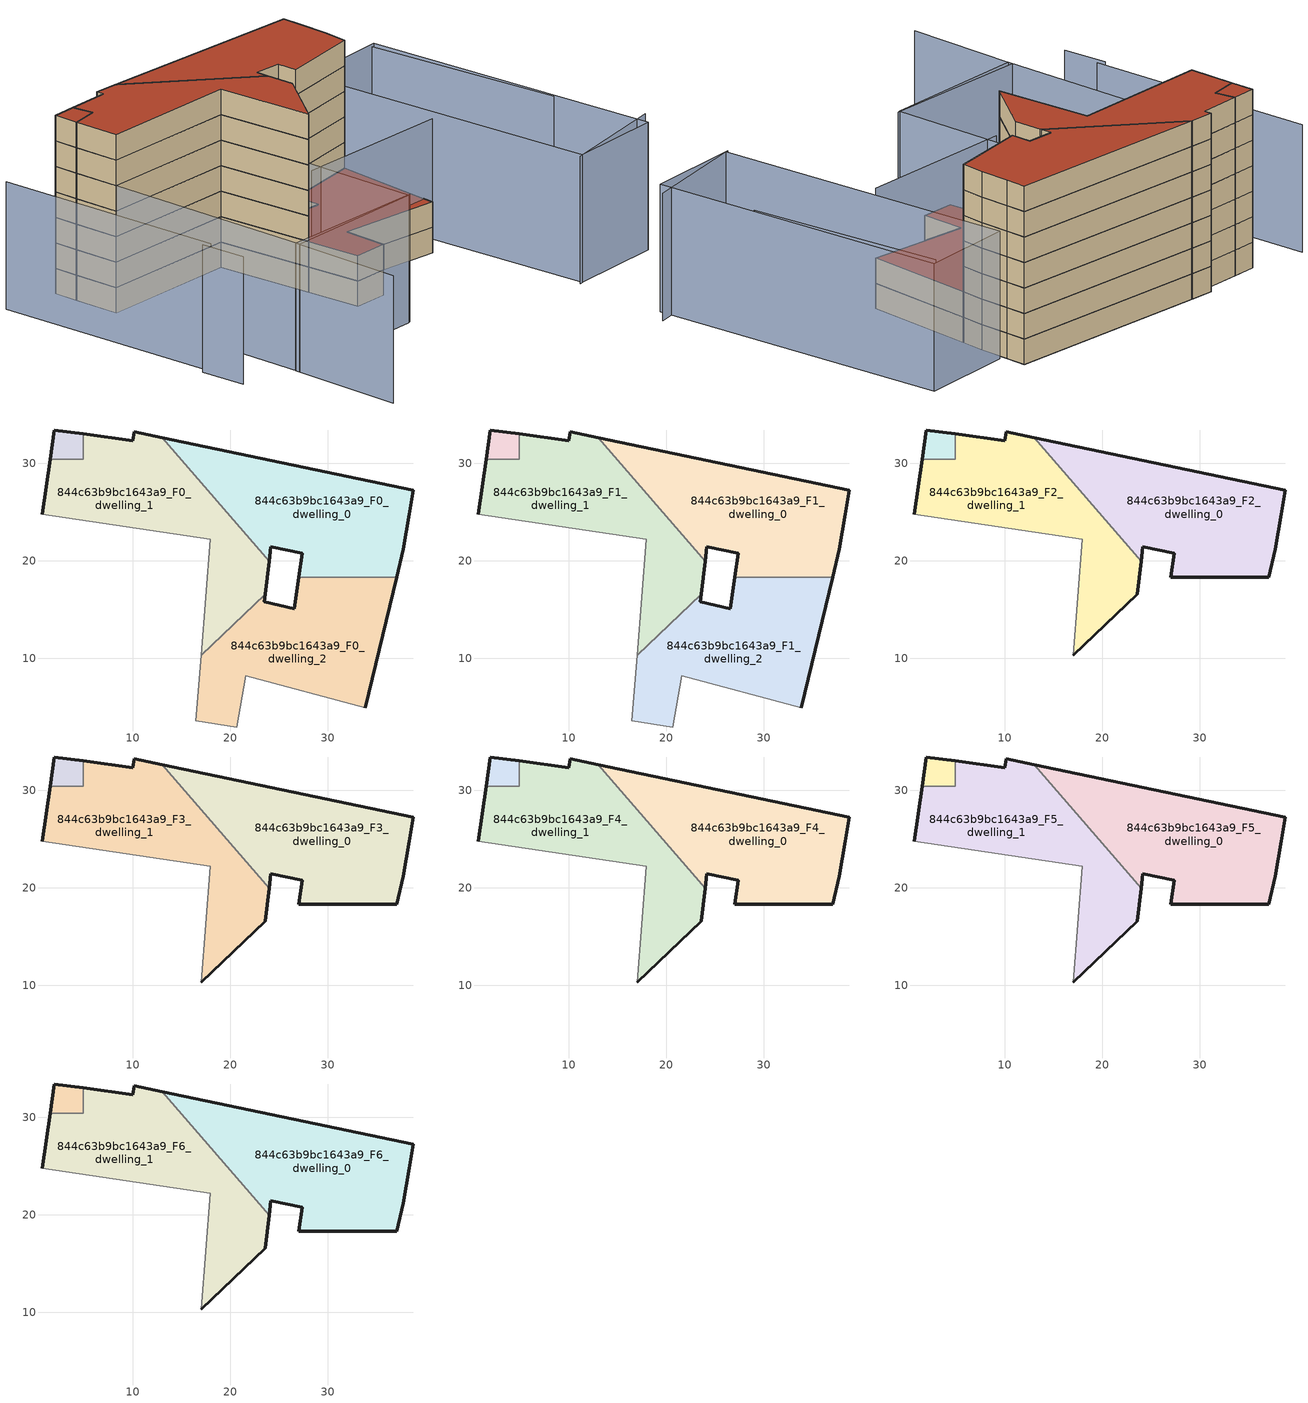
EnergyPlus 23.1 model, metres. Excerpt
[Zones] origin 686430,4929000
844c63b9bc1643a9_F0_dwelling_0
 floor ground (EU_floor_Construction): 37.08,18.28 37.78,21.19 38.37,24.75 38.78,27.23 13.05,32.63 24,19.94 24.18,21.44 27.42,20.76 27.06,18.28 z0
 wall outside (EU_wall_Construction): 27.06,18.28 27.42,20.76 24.18,21.44 24,19.94 / 13.05,32.63 38.78,27.23 38.37,24.75 37.78,21.19 37.08,18.28 z0:3
 wall to 844c63b9bc1643a9_F0_dwelling_2 (EU_wall_Construction): 37.08,18.28 27.05,18.28 z0:3
 wall to 844c63b9bc1643a9_F0_dwelling_1 (EU_wall_Construction): 24,19.94 13.05,32.63 z0:3
844c63b9bc1643a9_F0_dwelling_1
 floor ground (EU_floor_Construction): 23.59,16.53 24,19.94 13.05,32.63 10.14,33.24 10.01,32.3 4.91,33 4.91,30.43 1.52,30.43 0.74,24.75 17.97,22.19 17.01,10.27 z0
 wall outside (EU_wall_Construction): 4.91,33 10.01,32.3 10.14,33.24 13.05,32.63 / 24,19.94 23.59,16.53 / 0.74,24.75 1.52,30.43 z0:3
 wall adiabatic (EU_wall_Construction): 17.01,10.27 17.97,22.19 0.74,24.75 z0:3
 wall to 844c63b9bc1643a9_F0_circulation (EU_wall_Construction): 1.52,30.43 4.91,30.43 4.91,33 z0:3
 wall to 844c63b9bc1643a9_F0_dwelling_2 (EU_wall_Construction): 23.59,16.53 17.01,10.27 z0:3
844c63b9bc1643a9_F0_dwelling_2
 floor ground (EU_floor_Construction): 33.86,4.93 37.08,18.28 27.06,18.28 26.59,15.08 23.51,15.8 23.59,16.53 17.01,10.27 16.48,3.57 20.68,2.93 21.63,8.17 z0
 wall outside (EU_wall_Construction): 23.59,16.53 23.51,15.8 26.59,15.08 27.06,18.28 / 37.08,18.28 33.86,4.93 z0:3
 wall adiabatic (EU_wall_Construction): 33.86,4.93 21.63,8.17 20.68,2.93 16.48,3.57 17.01,10.27 z0:3
844c63b9bc1643a9_F0_circulation
 floor ground (EU_floor_Construction): 4.91,30.43 4.91,33 1.93,33.41 1.52,30.43 z0
 wall outside (EU_wall_Construction): 1.52,30.43 1.93,33.41 4.91,33 z0:3
844c63b9bc1643a9_F1_dwelling_0
 floor to 844c63b9bc1643a9_F0_dwelling_0 (EU_floor_Construction): 37.08,18.28 37.78,21.19 38.37,24.75 38.78,27.23 13.05,32.63 24,19.94 24.18,21.44 27.42,20.76 27.05,18.28 z3
 wall outside (EU_wall_Construction): 27.06,18.28 27.42,20.76 24.18,21.44 24,19.94 / 13.05,32.63 38.78,27.23 38.37,24.75 37.78,21.19 37.08,18.28 z3:6
 wall to 844c63b9bc1643a9_F1_dwelling_2 (EU_wall_Construction): 37.08,18.28 27.05,18.28 z3:6
 wall to 844c63b9bc1643a9_F1_dwelling_1 (EU_wall_Construction): 24,19.94 13.05,32.63 z3:6
844c63b9bc1643a9_F1_dwelling_1
 floor to 844c63b9bc1643a9_F0_dwelling_1 (EU_floor_Construction): 23.59,16.53 24,19.94 13.05,32.63 10.14,33.24 10.01,32.3 4.91,33 4.91,30.43 1.52,30.43 0.74,24.75 17.97,22.19 17.01,10.27 z3
 wall outside (EU_wall_Construction): 4.91,33 10.01,32.3 10.14,33.24 13.05,32.63 / 24,19.94 23.59,16.53 / 0.74,24.75 1.52,30.43 z3:6
 wall adiabatic (EU_wall_Construction): 17.01,10.27 17.97,22.19 0.74,24.75 z3:6
 wall to 844c63b9bc1643a9_F1_circulation (EU_wall_Construction): 1.52,30.43 4.91,30.43 4.91,33 z3:6
 wall to 844c63b9bc1643a9_F1_dwelling_2 (EU_wall_Construction): 23.59,16.53 17.01,10.27 z3:6
844c63b9bc1643a9_F1_dwelling_2
 floor to 844c63b9bc1643a9_F0_dwelling_2 (EU_floor_Construction): 33.86,4.93 37.08,18.28 27.05,18.28 26.59,15.08 23.51,15.8 23.59,16.53 17.01,10.27 16.48,3.57 20.68,2.93 21.63,8.17 z3
 wall outside (EU_wall_Construction): 23.59,16.53 23.51,15.8 26.59,15.08 27.06,18.28 / 37.08,18.28 33.86,4.93 z3:6
 wall adiabatic (EU_wall_Construction): 33.86,4.93 21.63,8.17 20.68,2.93 16.48,3.57 17.01,10.27 z3:6
 roof outside (EU_roof_Construction): 37.08,18.28 33.86,4.93 21.63,8.17 20.68,2.93 16.48,3.57 17.01,10.27 23.59,16.53 23.51,15.8 26.59,15.08 27.06,18.28 z6
844c63b9bc1643a9_F1_circulation
 floor to 844c63b9bc1643a9_F0_circulation (EU_floor_Construction): 4.91,30.43 4.91,33 1.93,33.41 1.52,30.43 z3
 wall outside (EU_wall_Construction): 1.52,30.43 1.93,33.41 4.91,33 z3:6
844c63b9bc1643a9_F2_dwelling_0
 floor to 844c63b9bc1643a9_F1_dwelling_0 (EU_floor_Construction): 37.08,18.28 37.78,21.19 38.37,24.75 38.78,27.23 13.05,32.63 24,19.94 24.18,21.44 27.42,20.76 27.05,18.28 z6
 wall outside (EU_wall_Construction): 13.05,32.63 38.78,27.23 38.37,24.75 37.78,21.19 37.08,18.28 27.06,18.28 27.42,20.76 24.18,21.44 24,19.94 z6:9
 wall to 844c63b9bc1643a9_F2_dwelling_1 (EU_wall_Construction): 24,19.94 13.05,32.63 z6:9
844c63b9bc1643a9_F2_dwelling_1
 floor to 844c63b9bc1643a9_F1_dwelling_1 (EU_floor_Construction): 23.59,16.53 24,19.94 13.05,32.63 10.14,33.24 10.01,32.3 4.91,33 4.91,30.43 1.52,30.43 0.74,24.75 17.97,22.19 17.01,10.27 z6
 wall outside (EU_wall_Construction): 4.91,33 10.01,32.3 10.14,33.24 13.05,32.63 / 24,19.94 23.59,16.53 17.01,10.27 / 0.74,24.75 1.52,30.43 z6:9
 wall adiabatic (EU_wall_Construction): 17.01,10.27 17.97,22.19 0.74,24.75 z6:9
 wall to 844c63b9bc1643a9_F2_circulation (EU_wall_Construction): 1.52,30.43 4.91,30.43 4.91,33 z6:9
844c63b9bc1643a9_F2_circulation
 floor to 844c63b9bc1643a9_F1_circulation (EU_floor_Construction): 4.91,30.43 4.91,33 1.93,33.41 1.52,30.43 z6
 wall outside (EU_wall_Construction): 1.52,30.43 1.93,33.41 4.91,33 z6:9
844c63b9bc1643a9_F3_dwelling_0
 floor to 844c63b9bc1643a9_F2_dwelling_0 (EU_floor_Construction): 37.08,18.28 37.78,21.19 38.37,24.75 38.78,27.23 13.05,32.63 24,19.94 24.18,21.44 27.42,20.76 27.05,18.28 z9
 wall outside (EU_wall_Construction): 13.05,32.63 38.78,27.23 38.37,24.75 37.78,21.19 37.08,18.28 27.06,18.28 27.42,20.76 24.18,21.44 24,19.94 z9:12
 wall to 844c63b9bc1643a9_F3_dwelling_1 (EU_wall_Construction): 24,19.94 13.05,32.63 z9:12
844c63b9bc1643a9_F3_dwelling_1
 floor to 844c63b9bc1643a9_F2_dwelling_1 (EU_floor_Construction): 23.59,16.53 24,19.94 13.05,32.63 10.14,33.24 10.01,32.3 4.91,33 4.91,30.43 1.52,30.43 0.74,24.75 17.97,22.19 17.01,10.27 z9
 wall outside (EU_wall_Construction): 4.91,33 10.01,32.3 10.14,33.24 13.05,32.63 / 24,19.94 23.59,16.53 17.01,10.27 / 0.74,24.75 1.52,30.43 z9:12
 wall adiabatic (EU_wall_Construction): 17.01,10.27 17.97,22.19 0.74,24.75 z9:12
 wall to 844c63b9bc1643a9_F3_circulation (EU_wall_Construction): 1.52,30.43 4.91,30.43 4.91,33 z9:12
844c63b9bc1643a9_F3_circulation
 floor to 844c63b9bc1643a9_F2_circulation (EU_floor_Construction): 4.91,30.43 4.91,33 1.93,33.41 1.52,30.43 z9
 wall outside (EU_wall_Construction): 1.52,30.43 1.93,33.41 4.91,33 z9:12
844c63b9bc1643a9_F4_dwelling_0
 floor to 844c63b9bc1643a9_F3_dwelling_0 (EU_floor_Construction): 37.08,18.28 37.78,21.19 38.37,24.75 38.78,27.23 13.05,32.63 24,19.94 24.18,21.44 27.42,20.76 27.05,18.28 z12
 wall outside (EU_wall_Construction): 13.05,32.63 38.78,27.23 38.37,24.75 37.78,21.19 37.08,18.28 27.06,18.28 27.42,20.76 24.18,21.44 24,19.94 z12:15
 wall to 844c63b9bc1643a9_F4_dwelling_1 (EU_wall_Construction): 24,19.94 13.05,32.63 z12:15
844c63b9bc1643a9_F4_dwelling_1
 floor to 844c63b9bc1643a9_F3_dwelling_1 (EU_floor_Construction): 23.59,16.53 24,19.94 13.05,32.63 10.14,33.24 10.01,32.3 4.91,33 4.91,30.43 1.52,30.43 0.74,24.75 17.97,22.19 17.01,10.27 z12
 wall outside (EU_wall_Construction): 4.91,33 10.01,32.3 10.14,33.24 13.05,32.63 / 24,19.94 23.59,16.53 17.01,10.27 / 0.74,24.75 1.52,30.43 z12:15
 wall adiabatic (EU_wall_Construction): 17.01,10.27 17.97,22.19 0.74,24.75 z12:15
 wall to 844c63b9bc1643a9_F4_circulation (EU_wall_Construction): 1.52,30.43 4.91,30.43 4.91,33 z12:15
844c63b9bc1643a9_F4_circulation
 floor to 844c63b9bc1643a9_F3_circulation (EU_floor_Construction): 4.91,30.43 4.91,33 1.93,33.41 1.52,30.43 z12
 wall outside (EU_wall_Construction): 1.52,30.43 1.93,33.41 4.91,33 z12:15
844c63b9bc1643a9_F5_dwelling_0
 floor to 844c63b9bc1643a9_F4_dwelling_0 (EU_floor_Construction): 37.08,18.28 37.78,21.19 38.37,24.75 38.78,27.23 13.05,32.63 24,19.94 24.18,21.44 27.42,20.76 27.05,18.28 z15
 wall outside (EU_wall_Construction): 13.05,32.63 38.78,27.23 38.37,24.75 37.78,21.19 37.08,18.28 27.06,18.28 27.42,20.76 24.18,21.44 24,19.94 z15:18
 wall to 844c63b9bc1643a9_F5_dwelling_1 (EU_wall_Construction): 24,19.94 13.05,32.63 z15:18
844c63b9bc1643a9_F5_dwelling_1
 floor to 844c63b9bc1643a9_F4_dwelling_1 (EU_floor_Construction): 23.59,16.53 24,19.94 13.05,32.63 10.14,33.24 10.01,32.3 4.91,33 4.91,30.43 1.52,30.43 0.74,24.75 17.97,22.19 17.01,10.27 z15
 wall outside (EU_wall_Construction): 4.91,33 10.01,32.3 10.14,33.24 13.05,32.63 / 24,19.94 23.59,16.53 17.01,10.27 / 0.74,24.75 1.52,30.43 z15:18
 wall adiabatic (EU_wall_Construction): 17.01,10.27 17.97,22.19 0.74,24.75 z15:18
 wall to 844c63b9bc1643a9_F5_circulation (EU_wall_Construction): 1.52,30.43 4.91,30.43 4.91,33 z15:18
844c63b9bc1643a9_F5_circulation
 floor to 844c63b9bc1643a9_F4_circulation (EU_floor_Construction): 4.91,30.43 4.91,33 1.93,33.41 1.52,30.43 z15
 wall outside (EU_wall_Construction): 1.52,30.43 1.93,33.41 4.91,33 z15:18
844c63b9bc1643a9_F6_dwelling_0
 floor to 844c63b9bc1643a9_F5_dwelling_0 (EU_floor_Construction): 37.08,18.28 37.78,21.19 38.37,24.75 38.78,27.23 13.05,32.63 24,19.94 24.18,21.44 27.42,20.76 27.05,18.28 z18
 wall outside (EU_wall_Construction): 13.05,32.63 38.78,27.23 38.37,24.75 37.78,21.19 37.08,18.28 27.06,18.28 27.42,20.76 24.18,21.44 24,19.94 z18:21
 wall to 844c63b9bc1643a9_F6_dwelling_1 (EU_wall_Construction): 24,19.94 13.05,32.63 z18:21
 roof outside (EU_roof_Construction): 38.78,27.23 38.37,24.75 37.78,21.19 37.08,18.28 27.06,18.28 27.42,20.76 24.18,21.44 24,19.94 13.05,32.63 z21
844c63b9bc1643a9_F6_dwelling_1
 floor to 844c63b9bc1643a9_F5_dwelling_1 (EU_floor_Construction): 23.59,16.53 24,19.94 13.05,32.63 10.14,33.24 10.01,32.3 4.91,33 4.91,30.43 1.52,30.43 0.74,24.75 17.97,22.19 17.01,10.27 z18
 wall outside (EU_wall_Construction): 4.91,33 10.01,32.3 10.14,33.24 13.05,32.63 / 24,19.94 23.59,16.53 17.01,10.27 / 0.74,24.75 1.52,30.43 z18:21
 wall adiabatic (EU_wall_Construction): 17.01,10.27 17.97,22.19 0.74,24.75 z18:21
 wall to 844c63b9bc1643a9_F6_circulation (EU_wall_Construction): 1.52,30.43 4.91,30.43 4.91,33 z18:21
 roof outside (EU_roof_Construction): 13.05,32.63 24,19.94 23.59,16.53 17.01,10.27 17.97,22.19 0.74,24.75 1.52,30.43 4.91,30.43 4.91,33 10.01,32.3 10.14,33.24 z21
844c63b9bc1643a9_F6_circulation
 floor to 844c63b9bc1643a9_F5_circulation (EU_floor_Construction): 4.91,30.43 4.91,33 1.93,33.41 1.52,30.43 z18
 wall outside (EU_wall_Construction): 1.52,30.43 1.93,33.41 4.91,33 z18:21
 roof outside (EU_roof_Construction): 4.91,33 4.91,30.43 1.52,30.43 1.93,33.41 z21
shading: 35,-13.39 49.12,-12.85 / 15.76,9.07 35.53,6.04 / -5.01,-14.59 -2.73,-0.56 / -2.73,-0.56 15.76,-3.56 / -8.58,7.73 -9.08,2.2 / 47.96,-1.74 49.47,22.55 / -4.71,35.53 -7.87,7.18 / 35.39,-13.38 38.73,24.07 / 38.73,24.07 50.48,23.02 / 50.48,23.02 47.14,-14.43 / 47.14,-14.43 35.39,-13.38 / -2.81,-1.12 0.74,24.75 / 0.74,24.75 19.04,22.24 / 19.04,22.24 15.49,-3.63 / 15.49,-3.63 -2.81,-1.12 z0:15
[Building]
EU S2 Campaign: North Axis=0; Terrain=City; Solar Distribution=FullExterior
[Site:Location]
Bologna: Latitude=44.5; Longitude=11.25; Time Zone=1; Elevation=37
[SizingPeriod:WeatherFileDays]
AnnualSizingPeriod: Begin Month=1; Begin Day of Month=1; End Month=12; End Day of Month=31; Day of Week for Start Day=Monday; Use Weather File Daylight Saving Period=No; Use Weather File Rain and Snow Indicators=No
[MATERIAL]
EU_InternalMass_Material: Roughness=MediumRough; Thickness=0.1; Conductivity=1; Density=1800; Specific Heat=900; Thermal Absorptance=0.9; Solar Absorptance=0.7; Visible Absorptance=0.7
[MATERIAL:NOMASS] Roughness=MediumRough; Thermal Absorptance=0.9; Solar Absorptance=0.7; Visible Absorptance=0.7
Name | Thermal Resistance
EU_wall_NoMass | 0.905828
EU_roof_NoMass | 0.37593
EU_floor_NoMass | 0.67114
[CONSTRUCTION]
EU_wall_Construction: EU_wall_NoMass
EU_roof_Construction: EU_roof_NoMass
EU_floor_Construction: EU_floor_NoMass
EU_InternalMass_Construction: EU_InternalMass_Material
[ZONE] Type=1; Multiplier=1; Ceiling Height=autocalculate; Floor Area=autocalculate; Part of Total Floor Area=Yes
Name | Volume
844c63b9bc1643a9_F0_dwelling_0; 844c63b9bc1643a9_F1_dwelling_0; 844c63b9bc1643a9_F2_dwelling_0; 844c63b9bc1643a9_F3_dwelling_0; 844c63b9bc1643a9_F4_dwelling_0; 844c63b9bc1643a9_F5_dwelling_0; 844c63b9bc1643a9_F6_dwelling_0 | 588.007
844c63b9bc1643a9_F0_dwelling_1 | 584.019
844c63b9bc1643a9_F1_dwelling_1; 844c63b9bc1643a9_F2_dwelling_1; 844c63b9bc1643a9_F3_dwelling_1; 844c63b9bc1643a9_F4_dwelling_1; 844c63b9bc1643a9_F5_dwelling_1; 844c63b9bc1643a9_F6_dwelling_1 | 584.021
844c63b9bc1643a9_F0_dwelling_2 | 577.963
844c63b9bc1643a9_F1_dwelling_2 | 577.961
844c63b9bc1643a9_F0_circulation | 26.647
844c63b9bc1643a9_F1_circulation; 844c63b9bc1643a9_F2_circulation; 844c63b9bc1643a9_F3_circulation; 844c63b9bc1643a9_F4_circulation; 844c63b9bc1643a9_F5_circulation; 844c63b9bc1643a9_F6_circulation | 26.644
[INTERNALMASS] Construction=EU_InternalMass_Construction
Name | Zone or ZoneList | Surface Area
844c63b9bc1643a9_F0_dwelling_0_EU_InternalMass | 844c63b9bc1643a9_F0_dwelling_0 | 195.999
844c63b9bc1643a9_F0_dwelling_1_EU_InternalMass | 844c63b9bc1643a9_F0_dwelling_1 | 194.667
844c63b9bc1643a9_F0_dwelling_2_EU_InternalMass | 844c63b9bc1643a9_F0_dwelling_2 | 192.65
844c63b9bc1643a9_F1_dwelling_0_EU_InternalMass | 844c63b9bc1643a9_F1_dwelling_0 | 195.999
844c63b9bc1643a9_F1_dwelling_1_EU_InternalMass | 844c63b9bc1643a9_F1_dwelling_1 | 194.667
844c63b9bc1643a9_F1_dwelling_2_EU_InternalMass | 844c63b9bc1643a9_F1_dwelling_2 | 192.65
844c63b9bc1643a9_F2_dwelling_0_EU_InternalMass | 844c63b9bc1643a9_F2_dwelling_0 | 269.449
844c63b9bc1643a9_F2_dwelling_1_EU_InternalMass | 844c63b9bc1643a9_F2_dwelling_1 | 269.449
844c63b9bc1643a9_F3_dwelling_0_EU_InternalMass | 844c63b9bc1643a9_F3_dwelling_0 | 269.449
844c63b9bc1643a9_F3_dwelling_1_EU_InternalMass | 844c63b9bc1643a9_F3_dwelling_1 | 269.449
844c63b9bc1643a9_F4_dwelling_0_EU_InternalMass | 844c63b9bc1643a9_F4_dwelling_0 | 269.449
844c63b9bc1643a9_F4_dwelling_1_EU_InternalMass | 844c63b9bc1643a9_F4_dwelling_1 | 269.449
844c63b9bc1643a9_F5_dwelling_0_EU_InternalMass | 844c63b9bc1643a9_F5_dwelling_0 | 269.449
844c63b9bc1643a9_F5_dwelling_1_EU_InternalMass | 844c63b9bc1643a9_F5_dwelling_1 | 269.449
844c63b9bc1643a9_F6_dwelling_0_EU_InternalMass | 844c63b9bc1643a9_F6_dwelling_0 | 269.449
844c63b9bc1643a9_F6_dwelling_1_EU_InternalMass | 844c63b9bc1643a9_F6_dwelling_1 | 269.449
[OTHEREQUIPMENT] Fuel Type=Electricity; Design Level Calculation Method=Watts/Area; Power per Zone Floor Area=1; Fraction Latent=0; Fraction Radiant=0; Fraction Lost=0; Carbon Dioxide Generation Rate=0; EndUse Subcategory=EU_Step8_InternalGains
Name | Zone or ZoneList or Space or SpaceList | Schedule
EU_Step8_InternalGain_844c63b9bc1643a9_F0_dwelling_0_f000 | 844c63b9bc1643a9_F0_dwelling_0 | EU_Step8_GainSchedule_844c63b9bc1643a9_F0_dwelling_0_f000
EU_Step8_InternalGain_844c63b9bc1643a9_F0_dwelling_1_f000 | 844c63b9bc1643a9_F0_dwelling_1 | EU_Step8_GainSchedule_844c63b9bc1643a9_F0_dwelling_1_f000
EU_Step8_InternalGain_844c63b9bc1643a9_F0_dwelling_2_f000 | 844c63b9bc1643a9_F0_dwelling_2 | EU_Step8_GainSchedule_844c63b9bc1643a9_F0_dwelling_2_f000
EU_Step8_InternalGain_844c63b9bc1643a9_F1_dwelling_0_f000 | 844c63b9bc1643a9_F1_dwelling_0 | EU_Step8_GainSchedule_844c63b9bc1643a9_F1_dwelling_0_f000
EU_Step8_InternalGain_844c63b9bc1643a9_F1_dwelling_1_f000 | 844c63b9bc1643a9_F1_dwelling_1 | EU_Step8_GainSchedule_844c63b9bc1643a9_F1_dwelling_1_f000
EU_Step8_InternalGain_844c63b9bc1643a9_F1_dwelling_2_f000 | 844c63b9bc1643a9_F1_dwelling_2 | EU_Step8_GainSchedule_844c63b9bc1643a9_F1_dwelling_2_f000
EU_Step8_InternalGain_844c63b9bc1643a9_F2_dwelling_0_f000 | 844c63b9bc1643a9_F2_dwelling_0 | EU_Step8_GainSchedule_844c63b9bc1643a9_F2_dwelling_0_f000
EU_Step8_InternalGain_844c63b9bc1643a9_F2_dwelling_1_f000 | 844c63b9bc1643a9_F2_dwelling_1 | EU_Step8_GainSchedule_844c63b9bc1643a9_F2_dwelling_1_f000
EU_Step8_InternalGain_844c63b9bc1643a9_F3_dwelling_0_f000 | 844c63b9bc1643a9_F3_dwelling_0 | EU_Step8_GainSchedule_844c63b9bc1643a9_F3_dwelling_0_f000
EU_Step8_InternalGain_844c63b9bc1643a9_F3_dwelling_1_f000 | 844c63b9bc1643a9_F3_dwelling_1 | EU_Step8_GainSchedule_844c63b9bc1643a9_F3_dwelling_1_f000
EU_Step8_InternalGain_844c63b9bc1643a9_F4_dwelling_0_f000 | 844c63b9bc1643a9_F4_dwelling_0 | EU_Step8_GainSchedule_844c63b9bc1643a9_F4_dwelling_0_f000
EU_Step8_InternalGain_844c63b9bc1643a9_F4_dwelling_1_f000 | 844c63b9bc1643a9_F4_dwelling_1 | EU_Step8_GainSchedule_844c63b9bc1643a9_F4_dwelling_1_f000
EU_Step8_InternalGain_844c63b9bc1643a9_F5_dwelling_0_f000 | 844c63b9bc1643a9_F5_dwelling_0 | EU_Step8_GainSchedule_844c63b9bc1643a9_F5_dwelling_0_f000
EU_Step8_InternalGain_844c63b9bc1643a9_F5_dwelling_1_f000 | 844c63b9bc1643a9_F5_dwelling_1 | EU_Step8_GainSchedule_844c63b9bc1643a9_F5_dwelling_1_f000
EU_Step8_InternalGain_844c63b9bc1643a9_F6_dwelling_0_f000 | 844c63b9bc1643a9_F6_dwelling_0 | EU_Step8_GainSchedule_844c63b9bc1643a9_F6_dwelling_0_f000
EU_Step8_InternalGain_844c63b9bc1643a9_F6_dwelling_1_f000 | 844c63b9bc1643a9_F6_dwelling_1 | EU_Step8_GainSchedule_844c63b9bc1643a9_F6_dwelling_1_f000
[ZONEINFILTRATION:DESIGNFLOWRATE] Schedule=EU_AlwaysOn; Design Flow Rate Calculation Method=Flow/Area; Flow Rate per Floor Area=0.0005; Constant Term Coefficient=1; Temperature Term Coefficient=0; Velocity Term Coefficient=0; Velocity Squared Term Coefficient=0
Name | Zone or ZoneList or Space or SpaceList
EU_Circulation_Infiltration_844c63b9bc1643a9_F0_circulation | 844c63b9bc1643a9_F0_circulation
EU_Circulation_Infiltration_844c63b9bc1643a9_F1_circulation | 844c63b9bc1643a9_F1_circulation
EU_Circulation_Infiltration_844c63b9bc1643a9_F2_circulation | 844c63b9bc1643a9_F2_circulation
EU_Circulation_Infiltration_844c63b9bc1643a9_F3_circulation | 844c63b9bc1643a9_F3_circulation
EU_Circulation_Infiltration_844c63b9bc1643a9_F4_circulation | 844c63b9bc1643a9_F4_circulation
EU_Circulation_Infiltration_844c63b9bc1643a9_F5_circulation | 844c63b9bc1643a9_F5_circulation
EU_Circulation_Infiltration_844c63b9bc1643a9_F6_circulation | 844c63b9bc1643a9_F6_circulation
[ZONEVENTILATION:DESIGNFLOWRATE] Schedule=EU_AlwaysOn; Design Flow Rate Calculation Method=AirChanges/Hour; Air Changes per Hour=0.73129; Ventilation Type=Natural; Fan Pressure Rise=0; Fan Total Efficiency=1; Constant Term Coefficient=1; Temperature Term Coefficient=0; Velocity Term Coefficient=0; Velocity Squared Term Coefficient=0; Minimum Indoor Temperature=-100; Maximum Indoor Temperature=100; Delta Temperature=-100; Minimum Outdoor Temperature=-100; Maximum Outdoor Temperature=100; Maximum Wind Speed=40
Name | Zone or ZoneList or Space or SpaceList
EU_ConstantAir_844c63b9bc1643a9_F0_dwelling_0 | 844c63b9bc1643a9_F0_dwelling_0
EU_ConstantAir_844c63b9bc1643a9_F0_dwelling_1 | 844c63b9bc1643a9_F0_dwelling_1
EU_ConstantAir_844c63b9bc1643a9_F0_dwelling_2 | 844c63b9bc1643a9_F0_dwelling_2
EU_ConstantAir_844c63b9bc1643a9_F1_dwelling_0 | 844c63b9bc1643a9_F1_dwelling_0
EU_ConstantAir_844c63b9bc1643a9_F1_dwelling_1 | 844c63b9bc1643a9_F1_dwelling_1
EU_ConstantAir_844c63b9bc1643a9_F1_dwelling_2 | 844c63b9bc1643a9_F1_dwelling_2
EU_ConstantAir_844c63b9bc1643a9_F2_dwelling_0 | 844c63b9bc1643a9_F2_dwelling_0
EU_ConstantAir_844c63b9bc1643a9_F2_dwelling_1 | 844c63b9bc1643a9_F2_dwelling_1
EU_ConstantAir_844c63b9bc1643a9_F3_dwelling_0 | 844c63b9bc1643a9_F3_dwelling_0
EU_ConstantAir_844c63b9bc1643a9_F3_dwelling_1 | 844c63b9bc1643a9_F3_dwelling_1
EU_ConstantAir_844c63b9bc1643a9_F4_dwelling_0 | 844c63b9bc1643a9_F4_dwelling_0
EU_ConstantAir_844c63b9bc1643a9_F4_dwelling_1 | 844c63b9bc1643a9_F4_dwelling_1
EU_ConstantAir_844c63b9bc1643a9_F5_dwelling_0 | 844c63b9bc1643a9_F5_dwelling_0
EU_ConstantAir_844c63b9bc1643a9_F5_dwelling_1 | 844c63b9bc1643a9_F5_dwelling_1
EU_ConstantAir_844c63b9bc1643a9_F6_dwelling_0 | 844c63b9bc1643a9_F6_dwelling_0
EU_ConstantAir_844c63b9bc1643a9_F6_dwelling_1 | 844c63b9bc1643a9_F6_dwelling_1
[HVACTEMPLATE:THERMOSTAT] Constant Heating Setpoint=20; Constant Cooling Setpoint=50
EU_HeatOnly_844c63b9bc1643a9_F0_dwelling_0; EU_HeatOnly_844c63b9bc1643a9_F0_dwelling_1; EU_HeatOnly_844c63b9bc1643a9_F0_dwelling_2; EU_HeatOnly_844c63b9bc1643a9_F1_dwelling_0; EU_HeatOnly_844c63b9bc1643a9_F1_dwelling_1; EU_HeatOnly_844c63b9bc1643a9_F1_dwelling_2; EU_HeatOnly_844c63b9bc1643a9_F2_dwelling_0; EU_HeatOnly_844c63b9bc1643a9_F2_dwelling_1; EU_HeatOnly_844c63b9bc1643a9_F3_dwelling_0; EU_HeatOnly_844c63b9bc1643a9_F3_dwelling_1; EU_HeatOnly_844c63b9bc1643a9_F4_dwelling_0; EU_HeatOnly_844c63b9bc1643a9_F4_dwelling_1; EU_HeatOnly_844c63b9bc1643a9_F5_dwelling_0; EU_HeatOnly_844c63b9bc1643a9_F5_dwelling_1; EU_HeatOnly_844c63b9bc1643a9_F6_dwelling_0; EU_HeatOnly_844c63b9bc1643a9_F6_dwelling_1
[HVACTEMPLATE:ZONE:IDEALLOADSAIRSYSTEM] System Availability Schedule=EU_AlwaysOn; Maximum Heating Supply Air Temperature=50; Minimum Cooling Supply Air Temperature=13; Maximum Heating Supply Air Humidity Ratio=0.0156; Minimum Cooling Supply Air Humidity Ratio=0.0077; Heating Limit=NoLimit; Cooling Limit=NoLimit; Heating Availability Schedule=EU_AlwaysOn; Cooling Availability Schedule=EU_CoolingOff; Dehumidification Control Type=ConstantSensibleHeatRatio; Cooling Sensible Heat Ratio=0.7; Dehumidification Setpoint=60; Humidification Control Type=None; Humidification Setpoint=30; Outdoor Air Method=None; Outdoor Air Flow Rate per Person=0.00944; Outdoor Air Flow Rate per Zone Floor Area=0; Outdoor Air Flow Rate per Zone=0; Demand Controlled Ventilation Type=None; Outdoor Air Economizer Type=NoEconomizer; Heat Recovery Type=None; Sensible Heat Recovery Effectiveness=0.7; Latent Heat Recovery Effectiveness=0.65
Name | Template Thermostat
844c63b9bc1643a9_F0_dwelling_0 | EU_HeatOnly_844c63b9bc1643a9_F0_dwelling_0
844c63b9bc1643a9_F0_dwelling_1 | EU_HeatOnly_844c63b9bc1643a9_F0_dwelling_1
844c63b9bc1643a9_F0_dwelling_2 | EU_HeatOnly_844c63b9bc1643a9_F0_dwelling_2
844c63b9bc1643a9_F1_dwelling_0 | EU_HeatOnly_844c63b9bc1643a9_F1_dwelling_0
844c63b9bc1643a9_F1_dwelling_1 | EU_HeatOnly_844c63b9bc1643a9_F1_dwelling_1
844c63b9bc1643a9_F1_dwelling_2 | EU_HeatOnly_844c63b9bc1643a9_F1_dwelling_2
844c63b9bc1643a9_F2_dwelling_0 | EU_HeatOnly_844c63b9bc1643a9_F2_dwelling_0
844c63b9bc1643a9_F2_dwelling_1 | EU_HeatOnly_844c63b9bc1643a9_F2_dwelling_1
844c63b9bc1643a9_F3_dwelling_0 | EU_HeatOnly_844c63b9bc1643a9_F3_dwelling_0
844c63b9bc1643a9_F3_dwelling_1 | EU_HeatOnly_844c63b9bc1643a9_F3_dwelling_1
844c63b9bc1643a9_F4_dwelling_0 | EU_HeatOnly_844c63b9bc1643a9_F4_dwelling_0
844c63b9bc1643a9_F4_dwelling_1 | EU_HeatOnly_844c63b9bc1643a9_F4_dwelling_1
844c63b9bc1643a9_F5_dwelling_0 | EU_HeatOnly_844c63b9bc1643a9_F5_dwelling_0
844c63b9bc1643a9_F5_dwelling_1 | EU_HeatOnly_844c63b9bc1643a9_F5_dwelling_1
844c63b9bc1643a9_F6_dwelling_0 | EU_HeatOnly_844c63b9bc1643a9_F6_dwelling_0
844c63b9bc1643a9_F6_dwelling_1 | EU_HeatOnly_844c63b9bc1643a9_F6_dwelling_1
[SIZING:ZONE] Zone Cooling Design Supply Air Temperature Input Method=SupplyAirTemperature; Zone Cooling Design Supply Air Temperature=13; Zone Heating Design Supply Air Temperature Input Method=SupplyAirTemperature; Zone Heating Design Supply Air Temperature=50; Zone Cooling Design Supply Air Humidity Ratio=0.008; Zone Heating Design Supply Air Humidity Ratio=0.008; Cooling Design Air Flow Method=DesignDay; Cooling Design Air Flow Rate=0; Cooling Minimum Air Flow per Zone Floor Area=0.000762; Cooling Minimum Air Flow=0; Cooling Minimum Air Flow Fraction=0.2; Heating Design Air Flow Method=DesignDay; Heating Design Air Flow Rate=0; Heating Maximum Air Flow per Zone Floor Area=0.002032; Heating Maximum Air Flow=0.141576; Heating Maximum Air Flow Fraction=0.3; Account for Dedicated Outdoor Air System=No; Dedicated Outdoor Air System Control Strategy=NeutralSupplyAir; Dedicated Outdoor Air Low Setpoint Temperature for Design=autosize; Dedicated Outdoor Air High Setpoint Temperature for Design=autosize; Zone Load Sizing Method=Sensible Load Only No Latent Load; Zone Latent Cooling Design Supply Air Humidity Ratio Input Method=HumidityRatioDifference; Zone Cooling Design Supply Air Humidity Ratio Difference=0.005; Zone Latent Heating Design Supply Air Humidity Ratio Input Method=HumidityRatioDifference; Zone Humidification Design Supply Air Humidity Ratio Difference=0.005
844c63b9bc1643a9_F0_dwelling_0; 844c63b9bc1643a9_F0_dwelling_1; 844c63b9bc1643a9_F0_dwelling_2; 844c63b9bc1643a9_F1_dwelling_0; 844c63b9bc1643a9_F1_dwelling_1; 844c63b9bc1643a9_F1_dwelling_2; 844c63b9bc1643a9_F2_dwelling_0; 844c63b9bc1643a9_F2_dwelling_1; 844c63b9bc1643a9_F3_dwelling_0; 844c63b9bc1643a9_F3_dwelling_1; 844c63b9bc1643a9_F4_dwelling_0; 844c63b9bc1643a9_F4_dwelling_1; 844c63b9bc1643a9_F5_dwelling_0; 844c63b9bc1643a9_F5_dwelling_1; 844c63b9bc1643a9_F6_dwelling_0; 844c63b9bc1643a9_F6_dwelling_1
[SCHEDULE:CONSTANT]
Name | Hourly Value
EU_AlwaysOn | 1
EU_CoolingOff | 0
[SCHEDULE:FILE] Column Number=1; Rows to Skip at Top=0; Number of Hours of Data=8760; Column Separator=Comma; Interpolate to Timestep=No; Minutes per Item=60; Adjust Schedule for Daylight Savings=Yes
Name | File
EU_Step8_GainSchedule_844c63b9bc1643a9_F0_dwelling_0_f000 | ../../schedules/844c63b9bc1643a9/844c63b9bc1643a9_F0_dwelling_0_f000_gain.csv
EU_Step8_GainSchedule_844c63b9bc1643a9_F0_dwelling_1_f000 | ../../schedules/844c63b9bc1643a9/844c63b9bc1643a9_F0_dwelling_1_f000_gain.csv
EU_Step8_GainSchedule_844c63b9bc1643a9_F0_dwelling_2_f000 | ../../schedules/844c63b9bc1643a9/844c63b9bc1643a9_F0_dwelling_2_f000_gain.csv
EU_Step8_GainSchedule_844c63b9bc1643a9_F1_dwelling_0_f000 | ../../schedules/844c63b9bc1643a9/844c63b9bc1643a9_F1_dwelling_0_f000_gain.csv
EU_Step8_GainSchedule_844c63b9bc1643a9_F1_dwelling_1_f000 | ../../schedules/844c63b9bc1643a9/844c63b9bc1643a9_F1_dwelling_1_f000_gain.csv
EU_Step8_GainSchedule_844c63b9bc1643a9_F1_dwelling_2_f000 | ../../schedules/844c63b9bc1643a9/844c63b9bc1643a9_F1_dwelling_2_f000_gain.csv
EU_Step8_GainSchedule_844c63b9bc1643a9_F2_dwelling_0_f000 | ../../schedules/844c63b9bc1643a9/844c63b9bc1643a9_F2_dwelling_0_f000_gain.csv
EU_Step8_GainSchedule_844c63b9bc1643a9_F2_dwelling_1_f000 | ../../schedules/844c63b9bc1643a9/844c63b9bc1643a9_F2_dwelling_1_f000_gain.csv
EU_Step8_GainSchedule_844c63b9bc1643a9_F3_dwelling_0_f000 | ../../schedules/844c63b9bc1643a9/844c63b9bc1643a9_F3_dwelling_0_f000_gain.csv
EU_Step8_GainSchedule_844c63b9bc1643a9_F3_dwelling_1_f000 | ../../schedules/844c63b9bc1643a9/844c63b9bc1643a9_F3_dwelling_1_f000_gain.csv
EU_Step8_GainSchedule_844c63b9bc1643a9_F4_dwelling_0_f000 | ../../schedules/844c63b9bc1643a9/844c63b9bc1643a9_F4_dwelling_0_f000_gain.csv
EU_Step8_GainSchedule_844c63b9bc1643a9_F4_dwelling_1_f000 | ../../schedules/844c63b9bc1643a9/844c63b9bc1643a9_F4_dwelling_1_f000_gain.csv
EU_Step8_GainSchedule_844c63b9bc1643a9_F5_dwelling_0_f000 | ../../schedules/844c63b9bc1643a9/844c63b9bc1643a9_F5_dwelling_0_f000_gain.csv
EU_Step8_GainSchedule_844c63b9bc1643a9_F5_dwelling_1_f000 | ../../schedules/844c63b9bc1643a9/844c63b9bc1643a9_F5_dwelling_1_f000_gain.csv
EU_Step8_GainSchedule_844c63b9bc1643a9_F6_dwelling_0_f000 | ../../schedules/844c63b9bc1643a9/844c63b9bc1643a9_F6_dwelling_0_f000_gain.csv
EU_Step8_GainSchedule_844c63b9bc1643a9_F6_dwelling_1_f000 | ../../schedules/844c63b9bc1643a9/844c63b9bc1643a9_F6_dwelling_1_f000_gain.csv
